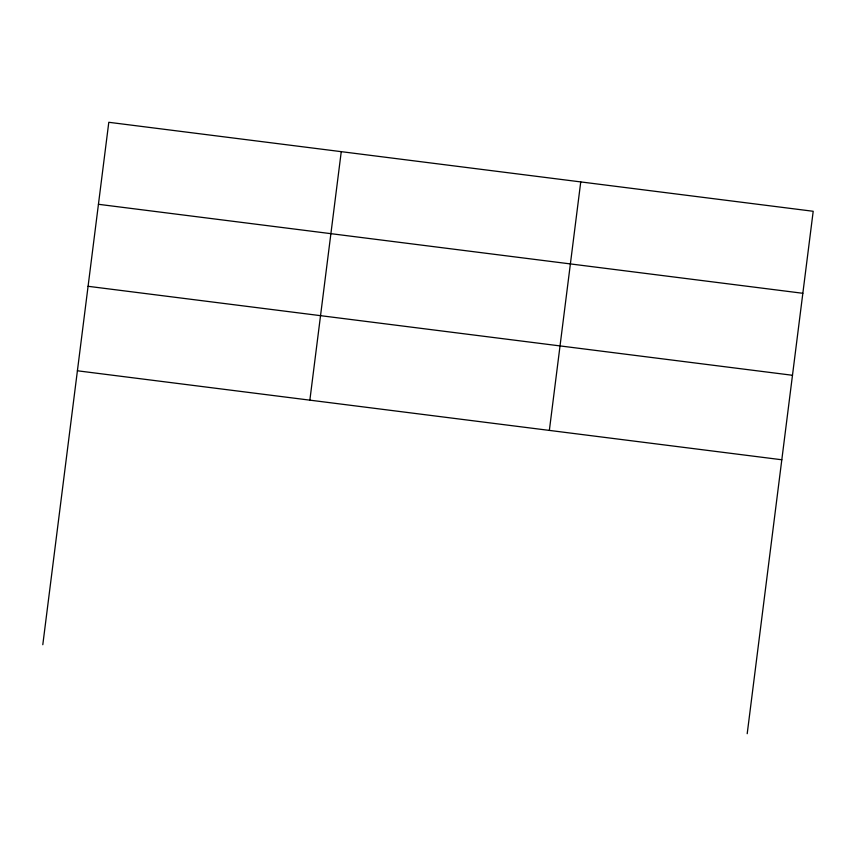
<?xml version="1.0" encoding="UTF-8"?>
<svg xmlns="http://www.w3.org/2000/svg" width="856" height="856" viewBox="0 0 856 856"><rect width="100%" height="100%" fill="white"/><g stroke="black" fill="none" stroke-linecap="round" stroke-linejoin="round"><path stroke-width="1.28" d="M42.8 644.718L108.798 122.29L813.2 211.282L747.202 733.71M309.861 400.148L341.255 151.662M549.359 430.408L580.743 181.911M98.44 204.295L802.842 293.287M88.082 286.3L792.485 375.281M77.404 370.787L781.806 459.768"/></g></svg>
